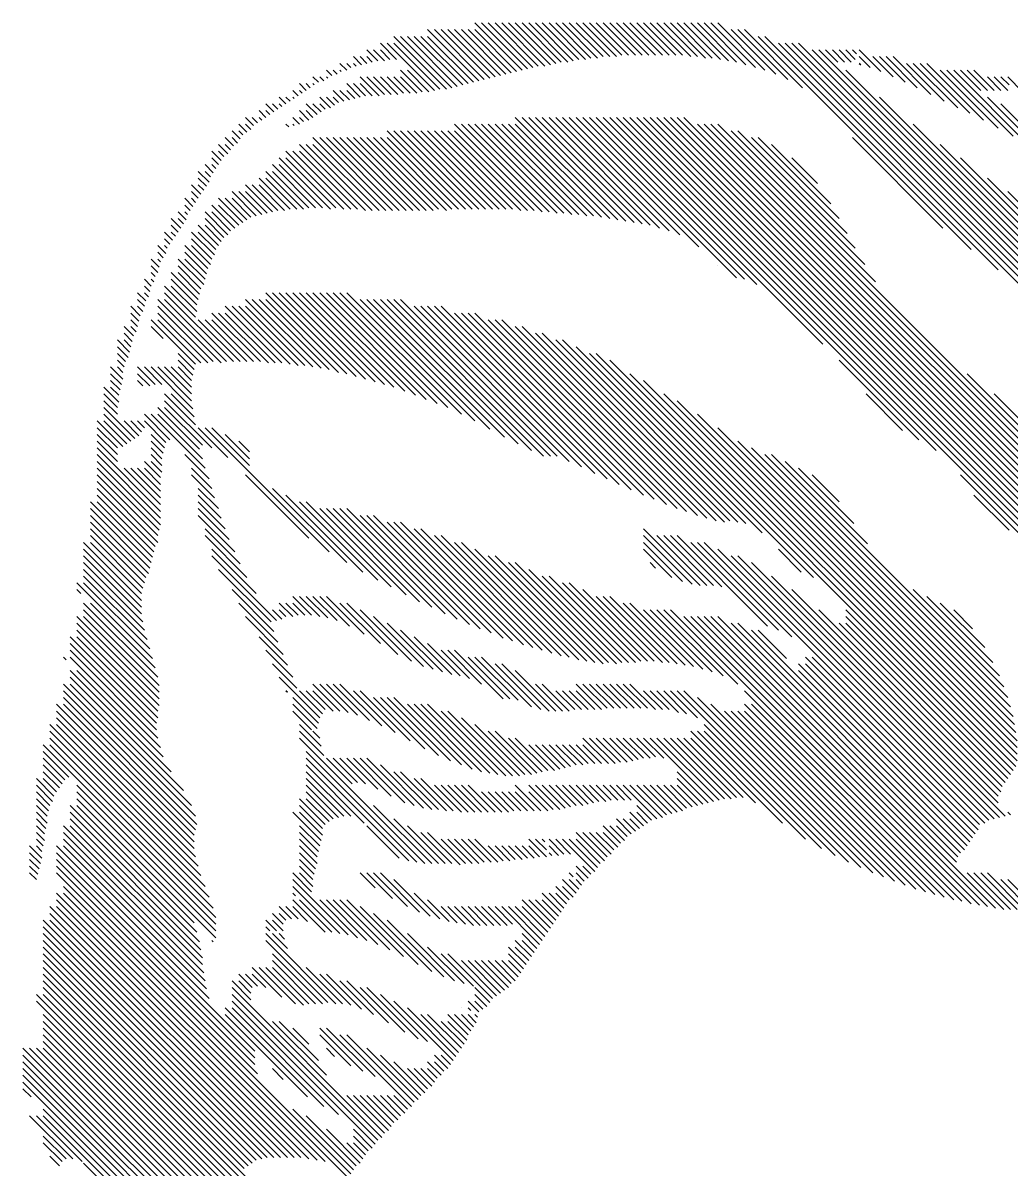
# Model space of a CAD drawing. Header units: inches. Extents: x 855 to 2282, y 843 to 2081.
# Drawn here: x 855 to 1372, y 1189 to 1788 of the extents above; entities that cross this region are included whole.
import ezdxf

# ---------------------------------------------------------------- set-up
doc = ezdxf.new("R2010")
doc.units = ezdxf.units.IN
doc.header["$MEASUREMENT"] = 0
doc.layers.add('Layer 1', color=7, linetype='Continuous')

# ---------------------------------------------------------------- blocks, each defined once
blk = doc.blocks.new('block 3')
at = {"layer": 'Layer 1', "color": 7, "lineweight": 35}
blk.add_lwpolyline([(854.96, 1251.83), (972.08, 1134.71)], dxfattribs=at)
blk = doc.blocks.new('block 4')
at = {"layer": 'Layer 1', "color": 7, "lineweight": 35}
for points in [[(1091.32, 1788.05), (1116.01, 1763.36)], [(1094.85, 1788.05), (1118.83, 1764.07)], [(1098.37, 1788.05), (1121.66, 1764.77)], [(1101.9, 1788.05), (1124.48, 1765.48)], [(1105.43, 1788.05), (1128.01, 1765.48)], [(1108.96, 1788.05), (1130.83, 1766.18)], [(1112.48, 1788.05), (1133.65, 1766.89)], [(1116.01, 1788.05), (1136.47, 1767.59)], [(1119.54, 1788.05), (1140, 1767.59)], [(1123.07, 1788.05), (1142.82, 1768.3)], [(1126.6, 1788.05), (1145.65, 1769)], [(1130.12, 1788.05), (1149.17, 1769)], [(1133.65, 1788.05), (1152, 1769.71)], [(1137.18, 1788.05), (1155.52, 1769.71)], [(1140.71, 1788.05), (1158.35, 1770.42)], [(1144.23, 1788.05), (1161.87, 1770.42)], [(1147.76, 1788.05), (1165.4, 1770.42)], [(1151.29, 1788.05), (1168.22, 1771.12)], [(1154.82, 1788.05), (1171.75, 1771.12)], [(1158.35, 1788.05), (1175.28, 1771.12)], [(1161.87, 1788.05), (1178.81, 1771.12)], [(1165.4, 1788.05), (1182.33, 1771.12)], [(1168.93, 1788.05), (1185.86, 1771.12)], [(1172.46, 1788.05), (1189.39, 1771.12)], [(1175.98, 1788.05), (1192.92, 1771.12)], [(1179.51, 1788.05), (1196.45, 1771.12)], [(1183.04, 1788.05), (1199.97, 1771.12)], [(1186.57, 1788.05), (1204.21, 1770.42)], [(1190.1, 1788.05), (1207.73, 1770.42)], [(1193.62, 1788.05), (1211.97, 1769.71)], [(1197.15, 1788.05), (1215.5, 1769.71)], [(1200.68, 1788.05), (1219.73, 1769)], [(1204.21, 1788.05), (1223.96, 1768.3)], [(1207.73, 1788.05), (1228.2, 1767.59)], [(1211.26, 1788.05), (1233.13, 1766.18)], [(1214.79, 1788.05), (1238.07, 1764.77)], [(1218.32, 1788.05), (1243.01, 1763.36)], [(1048.98, 1781), (1076.5, 1753.48)], [(1052.51, 1781), (1079.32, 1754.19)], [(1056.04, 1781), (1082.15, 1754.89)], [(1059.57, 1781), (1084.97, 1755.6)], [(1063.1, 1781), (1087.79, 1756.3)], [(1066.62, 1784.53), (1093.43, 1757.72)], [(1066.62, 1781), (1090.61, 1757.01)], [(1070.15, 1784.53), (1096.26, 1758.42)], [(1073.68, 1784.53), (1099.08, 1759.13)], [(1077.21, 1784.53), (1101.9, 1759.83)], [(1080.73, 1784.53), (1104.72, 1760.54)], [(1084.26, 1784.53), (1107.55, 1761.24)], [(1087.79, 1784.53), (1110.37, 1761.95)], [(1091.32, 1784.53), (1113.19, 1762.65)], [(1225.37, 1784.53), (1248.66, 1761.24)], [(1228.9, 1784.53), (1255.01, 1758.42)], [(1232.43, 1784.53), (1262.77, 1754.19)], [(1239.48, 1781), (1350.96, 1669.52)], [(1243.01, 1781), (1365.07, 1658.94)], [(1041.93, 1777.47), (1050.4, 1769)], [(1045.46, 1777.47), (1070.15, 1752.78)], [(1048.98, 1777.47), (1072.97, 1753.48)], [(1250.07, 1777.47), (1377.77, 1649.77)], [(1253.6, 1777.47), (1391.18, 1639.89)], [(1257.12, 1777.47), (1406.7, 1627.89)], [(1260.65, 1777.47), (1533.7, 1504.42)], [(1027.82, 1770.42), (1032.05, 1766.18)], [(1031.35, 1770.42), (1034.87, 1766.89)], [(1034.87, 1773.94), (1040.52, 1768.3)], [(1034.87, 1770.42), (1037.7, 1767.59)], [(1038.4, 1773.94), (1044.05, 1768.3)], [(1041.93, 1773.94), (1046.87, 1769)], [(1267.71, 1773.94), (1533, 1508.65)], [(1271.23, 1773.94), (1531.58, 1513.59)], [(1274.76, 1773.94), (1281.11, 1767.59)], [(1278.29, 1773.94), (1284.64, 1767.59)], [(1281.82, 1773.94), (1288.17, 1767.59)], [(1285.35, 1773.94), (1290.28, 1769)], [(1288.87, 1773.94), (1290.99, 1771.83)], [(1292.4, 1773.94), (1303.69, 1762.65)], [(1292.4, 1770.42), (1298.05, 1764.77)], [(1299.46, 1770.42), (1310.04, 1759.83)], [(1302.98, 1770.42), (1316.39, 1757.01)], [(1306.51, 1770.42), (1322.74, 1754.19)], [(1310.04, 1770.42), (1329.8, 1750.66)], [(1013.71, 1763.36), (1016.53, 1760.54)], [(1017.23, 1763.36), (1019.35, 1761.24)], [(1020.76, 1766.89), (1024.29, 1763.36)], [(1020.76, 1763.36), (1021.47, 1762.65)], [(1024.29, 1766.89), (1026.41, 1764.77)], [(1027.82, 1766.89), (1029.23, 1765.48)], [(1052.51, 1763.36), (1063.8, 1752.07)], [(1056.04, 1763.36), (1067.33, 1752.07)], [(1285.35, 1763.36), (1529.47, 1519.24)], [(1292.4, 1766.89), (1293.11, 1766.18)], [(1317.1, 1766.89), (1336.85, 1747.13)], [(1320.62, 1766.89), (1343.91, 1743.6)], [(1324.15, 1766.89), (1350.26, 1740.78)], [(1327.68, 1766.89), (1357.31, 1737.25)], [(1334.73, 1763.36), (1365.07, 1733.02)], [(1338.26, 1763.36), (1372.83, 1728.79)], [(1341.79, 1763.36), (1381.3, 1723.85)], [(1345.32, 1763.36), (1355.9, 1752.78)], [(1348.85, 1763.36), (1359.43, 1752.78)], [(1352.37, 1763.36), (1362.96, 1752.78)], [(999.6, 1756.3), (1003.12, 1752.78)], [(1003.12, 1756.3), (1005.24, 1754.19)], [(1006.65, 1759.83), (1009.47, 1757.01)], [(1006.65, 1756.3), (1007.36, 1755.6)], [(1010.18, 1759.83), (1012.3, 1757.72)], [(1013.71, 1759.83), (1014.41, 1759.13)], [(1024.29, 1756.3), (1031.35, 1749.25)], [(1027.82, 1756.3), (1034.17, 1749.95)], [(1031.35, 1759.83), (1041.22, 1749.95)], [(1031.35, 1756.3), (1037.7, 1749.95)], [(1034.87, 1759.83), (1044.05, 1750.66)], [(1038.4, 1759.83), (1047.57, 1750.66)], [(1041.93, 1759.83), (1051.1, 1750.66)], [(1045.46, 1759.83), (1053.92, 1751.37)], [(1048.98, 1759.83), (1057.45, 1751.37)], [(1052.51, 1759.83), (1060.98, 1751.37)], [(1359.43, 1759.83), (1366.48, 1752.78)], [(1362.96, 1759.83), (1370.01, 1752.78)], [(1366.48, 1759.83), (1370.72, 1755.6)], [(1370.01, 1759.83), (1377.77, 1752.07)], [(996.07, 1752.78), (998.89, 1749.95)], [(999.6, 1752.78), (1001.01, 1751.37)], [(1017.23, 1752.78), (1022.88, 1747.13)], [(1020.76, 1752.78), (1025.7, 1747.84)], [(1024.29, 1752.78), (1028.52, 1748.54)], [(981.96, 1745.72), (986.19, 1741.49)], [(985.48, 1745.72), (988.31, 1742.9)], [(989.01, 1749.25), (992.54, 1745.72)], [(989.01, 1745.72), (990.42, 1744.31)], [(992.54, 1749.25), (994.66, 1747.13)], [(996.07, 1749.25), (996.77, 1748.54)], [(1003.12, 1745.72), (1008.77, 1740.08)], [(1006.65, 1745.72), (1010.88, 1741.49)], [(1010.18, 1749.25), (1015.82, 1743.6)], [(1010.18, 1745.72), (1013, 1742.9)], [(1013.71, 1749.25), (1017.94, 1745.02)], [(1017.23, 1749.25), (1020.06, 1746.43)], [(1302.98, 1749.25), (1528.06, 1524.18)], [(1359.43, 1749.25), (1390.47, 1718.2)], [(1366.48, 1745.72), (1398.94, 1713.27)], [(971.37, 1738.67), (975.61, 1734.43)], [(974.9, 1738.67), (977.72, 1735.84)], [(978.43, 1742.19), (981.96, 1738.67)], [(978.43, 1738.67), (979.84, 1737.25)], [(981.96, 1742.19), (984.07, 1740.08)], [(996.07, 1738.67), (999.6, 1735.14)], [(999.6, 1742.19), (1004.53, 1737.25)], [(999.6, 1738.67), (1001.71, 1736.55)], [(1003.12, 1742.19), (1006.65, 1738.67)], [(1112.48, 1738.67), (1166.11, 1685.04)], [(1116.01, 1738.67), (1170.34, 1684.34)], [(1119.54, 1738.67), (1174.57, 1683.63)], [(1123.07, 1738.67), (1178.81, 1682.93)], [(1126.6, 1738.67), (1183.04, 1682.22)], [(1130.12, 1738.67), (1187.98, 1680.81)], [(1133.65, 1738.67), (1192.92, 1679.4)], [(1137.18, 1738.67), (1198.56, 1677.28)], [(1140.71, 1738.67), (1208.44, 1670.93)], [(1144.23, 1738.67), (1228.2, 1654.7)], [(1147.76, 1738.67), (1232.43, 1654)], [(1151.29, 1738.67), (1238.78, 1651.18)], [(1154.82, 1738.67), (1273.35, 1620.13)], [(1158.35, 1738.67), (1332.62, 1564.39)], [(1161.87, 1738.67), (1465.97, 1434.57)], [(1165.4, 1738.67), (1465.97, 1438.1)], [(1168.93, 1738.67), (1466.67, 1440.92)], [(1172.46, 1738.67), (1466.67, 1444.45)], [(1175.98, 1738.67), (1466.67, 1447.98)], [(1179.51, 1738.67), (1466.67, 1451.5)], [(1183.04, 1738.67), (1466.67, 1455.03)], [(1186.57, 1738.67), (1465.97, 1459.27)], [(1190.1, 1738.67), (1465.26, 1463.5)], [(1193.62, 1738.67), (1464.56, 1467.73)], [(1197.15, 1738.67), (1463.15, 1472.67)], [(1200.68, 1738.67), (1461.03, 1478.32)], [(967.85, 1735.14), (972.08, 1730.9)], [(971.37, 1735.14), (974.2, 1732.32)], [(992.54, 1735.14), (993.95, 1733.73)], [(996.07, 1735.14), (996.77, 1734.43)], [(1080.73, 1735.14), (1126.6, 1689.28)], [(1084.26, 1735.14), (1130.12, 1689.28)], [(1087.79, 1735.14), (1134.36, 1688.57)], [(1091.32, 1735.14), (1137.88, 1688.57)], [(1094.85, 1735.14), (1142.12, 1687.87)], [(1098.37, 1735.14), (1145.65, 1687.87)], [(1101.9, 1735.14), (1149.88, 1687.16)], [(1105.43, 1735.14), (1153.41, 1687.16)], [(1108.96, 1735.14), (1157.64, 1686.45)], [(1112.48, 1735.14), (1161.87, 1685.75)], [(1207.73, 1735.14), (1458.91, 1483.96)], [(1211.26, 1735.14), (1455.38, 1491.02)], [(1214.79, 1735.14), (1451.15, 1498.78)], [(1218.32, 1735.14), (1300.87, 1652.59)], [(1320.62, 1735.14), (1525.94, 1529.82)], [(960.79, 1728.08), (965.02, 1723.85)], [(964.32, 1731.61), (968.55, 1727.38)], [(964.32, 1728.08), (967.14, 1725.26)], [(967.85, 1731.61), (969.96, 1729.49)], [(1006.65, 1728.08), (1044.75, 1689.98)], [(1010.18, 1728.08), (1048.28, 1689.98)], [(1013.71, 1728.08), (1051.81, 1689.98)], [(1017.23, 1728.08), (1055.33, 1689.98)], [(1020.76, 1728.08), (1058.86, 1689.98)], [(1024.29, 1728.08), (1062.39, 1689.98)], [(1027.82, 1728.08), (1065.92, 1689.98)], [(1031.35, 1728.08), (1069.45, 1689.98)], [(1034.87, 1728.08), (1072.27, 1690.69)], [(1038.4, 1728.08), (1076.5, 1689.98)], [(1041.93, 1728.08), (1079.32, 1690.69)], [(1045.46, 1731.61), (1086.38, 1690.69)], [(1045.46, 1728.08), (1082.85, 1690.69)], [(1048.98, 1731.61), (1089.91, 1690.69)], [(1052.51, 1731.61), (1093.43, 1690.69)], [(1056.04, 1731.61), (1096.96, 1690.69)], [(1059.57, 1731.61), (1100.49, 1690.69)], [(1063.1, 1731.61), (1104.02, 1690.69)], [(1066.62, 1731.61), (1107.55, 1690.69)], [(1070.15, 1731.61), (1111.07, 1690.69)], [(1073.68, 1731.61), (1115.31, 1689.98)], [(1077.21, 1731.61), (1118.83, 1689.98)], [(1080.73, 1731.61), (1122.36, 1689.98)], [(1225.37, 1731.61), (1295.22, 1661.76)], [(1228.9, 1731.61), (1290.28, 1670.23)], [(1235.96, 1728.08), (1286.05, 1677.99)], [(1239.48, 1728.08), (1281.82, 1685.75)], [(1288.87, 1728.08), (1336.15, 1680.81)], [(953.73, 1721.03), (958.67, 1716.09)], [(957.26, 1724.55), (962.2, 1719.62)], [(957.26, 1721.03), (960.08, 1718.2)], [(960.79, 1724.55), (963.61, 1721.73)], [(992.54, 1721.03), (1022.88, 1690.69)], [(996.07, 1721.03), (1026.41, 1690.69)], [(999.6, 1724.55), (1034.17, 1689.98)], [(999.6, 1721.03), (1029.93, 1690.69)], [(1003.12, 1724.55), (1037.7, 1689.98)], [(1006.65, 1724.55), (1041.22, 1689.98)], [(1246.54, 1724.55), (1277.58, 1693.51)], [(1334.73, 1724.55), (1523.82, 1535.47)], [(953.73, 1717.5), (957.26, 1713.97)], [(989.01, 1717.5), (1015.82, 1690.69)], [(992.54, 1717.5), (1018.65, 1691.39)], [(1257.12, 1717.5), (1270.53, 1704.09)], [(1345.32, 1717.5), (1521, 1541.82)], [(946.68, 1710.44), (952.32, 1704.8)], [(950.21, 1713.97), (954.44, 1709.74)], [(950.21, 1710.44), (953.03, 1707.62)], [(953.73, 1713.97), (955.85, 1711.85)], [(981.96, 1710.44), (1001.71, 1690.69)], [(985.48, 1713.97), (1008.06, 1691.39)], [(985.48, 1710.44), (1004.53, 1691.39)], [(989.01, 1713.97), (1011.59, 1691.39)], [(943.15, 1703.39), (948.09, 1698.45)], [(946.68, 1706.92), (950.91, 1702.68)], [(946.68, 1703.39), (949.5, 1700.57)], [(971.37, 1703.39), (985.48, 1689.28)], [(974.9, 1703.39), (988.31, 1689.98)], [(978.43, 1706.92), (994.66, 1690.69)], [(978.43, 1703.39), (991.83, 1689.98)], [(981.96, 1706.92), (998.18, 1690.69)], [(1359.43, 1706.92), (1518.18, 1548.17)], [(939.62, 1696.33), (943.86, 1692.1)], [(943.15, 1699.86), (946.68, 1696.33)], [(943.15, 1696.33), (945.27, 1694.22)], [(957.26, 1696.33), (969.96, 1683.63)], [(960.79, 1696.33), (972.08, 1685.04)], [(964.32, 1699.86), (977.02, 1687.16)], [(964.32, 1696.33), (974.2, 1686.45)], [(967.85, 1699.86), (979.84, 1687.87)], [(971.37, 1699.86), (982.66, 1688.57)], [(1370.01, 1699.86), (1515.36, 1554.52)], [(939.62, 1692.8), (942.45, 1689.98)], [(953.73, 1692.8), (965.73, 1680.81)], [(957.26, 1692.8), (967.85, 1682.22)], [(932.57, 1685.75), (937.51, 1680.81)], [(936.1, 1689.28), (940.33, 1685.04)], [(936.1, 1685.75), (938.92, 1682.93)], [(939.62, 1689.28), (941.03, 1687.87)], [(950.21, 1689.28), (962.2, 1677.28)], [(950.21, 1685.75), (960.08, 1675.87)], [(953.73, 1689.28), (963.61, 1679.4)], [(929.04, 1678.69), (933.27, 1674.46)], [(932.57, 1682.22), (936.1, 1678.69)], [(932.57, 1678.69), (934.68, 1676.58)], [(943.15, 1678.69), (955.15, 1666.7)], [(946.68, 1682.22), (957.26, 1671.64)], [(946.68, 1678.69), (955.85, 1669.52)], [(950.21, 1682.22), (958.67, 1673.75)], [(929.04, 1675.17), (931.86, 1672.34)], [(943.15, 1675.17), (953.73, 1664.58)], [(925.51, 1671.64), (929.75, 1667.4)], [(925.51, 1668.11), (928.33, 1665.29)], [(929.04, 1671.64), (930.45, 1670.23)], [(939.62, 1671.64), (951.62, 1659.64)], [(939.62, 1668.11), (950.91, 1656.82)], [(943.15, 1671.64), (953.03, 1661.76)], [(921.98, 1664.58), (926.22, 1660.35)], [(921.98, 1661.05), (925.51, 1657.53)], [(925.51, 1664.58), (926.92, 1663.17)], [(936.1, 1664.58), (949.5, 1651.18)], [(936.1, 1661.05), (948.09, 1649.06)], [(939.62, 1664.58), (950.21, 1654)], [(1218.32, 1661.05), (1218.32, 1661.05)], [(921.98, 1657.53), (924.1, 1655.41)], [(932.57, 1657.53), (946.68, 1643.42)], [(936.1, 1657.53), (947.38, 1646.24)], [(918.46, 1654), (921.98, 1650.47)], [(918.46, 1650.47), (921.28, 1647.65)], [(921.98, 1654), (923.4, 1652.59)], [(929.04, 1650.47), (945.27, 1634.24)], [(932.57, 1654), (945.97, 1640.59)], [(932.57, 1650.47), (945.97, 1637.07)], [(914.93, 1646.94), (919.16, 1642.71)], [(914.93, 1643.42), (918.46, 1639.89)], [(918.46, 1646.94), (920.57, 1644.83)], [(925.51, 1643.42), (958.67, 1610.25)], [(929.04, 1646.94), (965.02, 1610.96)], [(929.04, 1643.42), (961.5, 1610.96)], [(971.37, 1643.42), (1006.65, 1608.14)], [(974.9, 1643.42), (1010.88, 1607.43)], [(978.43, 1643.42), (1015.12, 1606.73)], [(981.96, 1646.94), (1024.29, 1604.61)], [(981.96, 1643.42), (1020.06, 1605.32)], [(985.48, 1646.94), (1029.23, 1603.2)], [(989.01, 1646.94), (1034.17, 1601.79)], [(992.54, 1646.94), (1039.11, 1600.38)], [(996.07, 1646.94), (1044.05, 1598.97)], [(999.6, 1646.94), (1048.98, 1597.55)], [(1003.12, 1646.94), (1054.63, 1595.44)], [(1006.65, 1646.94), (1060.27, 1593.32)], [(1010.18, 1646.94), (1065.92, 1591.2)], [(1013.71, 1646.94), (1071.56, 1589.09)], [(1017.23, 1646.94), (1077.21, 1586.97)], [(1020.76, 1646.94), (1084.26, 1583.44)], [(1024.29, 1646.94), (1091.32, 1579.92)], [(1031.35, 1643.42), (1099.08, 1575.68)], [(1034.87, 1643.42), (1106.84, 1571.45)], [(1038.4, 1643.42), (1113.9, 1567.92)], [(1041.93, 1643.42), (1120.95, 1564.39)], [(1045.46, 1643.42), (1127.3, 1561.57)], [(1048.98, 1643.42), (1130.83, 1561.57)], [(1052.51, 1643.42), (1134.36, 1561.57)], [(911.4, 1639.89), (916.34, 1634.95)], [(911.4, 1636.36), (915.63, 1632.13)], [(914.93, 1639.89), (917.75, 1637.07)], [(925.51, 1639.89), (954.44, 1610.96)], [(925.51, 1636.36), (951.62, 1610.25)], [(953.73, 1636.36), (979.13, 1610.96)], [(957.26, 1636.36), (983.37, 1610.25)], [(960.79, 1639.89), (990.42, 1610.25)], [(960.79, 1636.36), (986.9, 1610.25)], [(964.32, 1639.89), (994.66, 1609.55)], [(967.85, 1639.89), (998.89, 1608.84)], [(971.37, 1639.89), (1002.42, 1608.84)], [(1059.57, 1639.89), (1140.71, 1558.75)], [(1063.1, 1639.89), (1147.06, 1555.93)], [(1066.62, 1639.89), (1154.11, 1552.4)], [(1070.15, 1639.89), (1160.46, 1549.58)], [(1073.68, 1639.89), (1166.81, 1546.75)], [(1080.73, 1636.36), (1173.16, 1543.93)], [(1084.26, 1636.36), (1179.51, 1541.11)], [(1087.79, 1636.36), (1185.16, 1538.99)], [(1091.32, 1636.36), (1191.51, 1536.17)], [(911.4, 1632.83), (914.93, 1629.3)], [(921.98, 1632.83), (945.27, 1609.55)], [(925.51, 1632.83), (948.09, 1610.25)], [(946.68, 1632.83), (968.55, 1610.96)], [(950.21, 1632.83), (972.08, 1610.96)], [(953.73, 1632.83), (975.61, 1610.96)], [(1098.37, 1632.83), (1197.15, 1534.05)], [(1101.9, 1632.83), (1202.09, 1532.64)], [(1105.43, 1632.83), (1207.73, 1530.53)], [(907.87, 1629.3), (912.81, 1624.37)], [(907.87, 1625.78), (912.11, 1621.54)], [(911.4, 1629.3), (914.22, 1626.48)], [(921.98, 1629.3), (928.33, 1622.95)], [(1112.48, 1629.3), (1212.67, 1529.12)], [(1116.01, 1629.3), (1217.61, 1527.7)], [(1123.07, 1625.78), (1221.85, 1527)], [(1126.6, 1625.78), (1224.67, 1527.7)], [(904.35, 1622.25), (910.7, 1615.9)], [(904.35, 1618.72), (909.99, 1613.08)], [(907.87, 1622.25), (911.4, 1618.72)], [(1133.65, 1622.25), (1228.9, 1527)], [(1137.18, 1622.25), (1233.13, 1526.29)], [(1144.23, 1618.72), (1241.6, 1521.35)], [(904.35, 1615.19), (908.58, 1610.96)], [(936.1, 1615.19), (944.56, 1606.73)], [(1151.29, 1615.19), (1268.41, 1498.07)], [(1154.82, 1615.19), (1372.83, 1397.18)], [(900.82, 1608.14), (907.17, 1601.79)], [(904.35, 1611.67), (907.87, 1608.14)], [(904.35, 1608.14), (907.17, 1605.32)], [(914.93, 1608.14), (924.1, 1598.97)], [(918.46, 1608.14), (927.63, 1598.97)], [(921.98, 1608.14), (943.86, 1586.27)], [(925.51, 1608.14), (943.15, 1590.5)], [(929.04, 1608.14), (943.15, 1594.03)], [(932.57, 1608.14), (943.15, 1597.55)], [(936.1, 1611.67), (943.86, 1603.9)], [(936.1, 1608.14), (943.15, 1601.08)], [(1161.87, 1611.67), (1374.25, 1399.29)], [(1281.82, 1611.67), (1323.45, 1570.04)], [(900.82, 1604.61), (906.46, 1598.97)], [(900.82, 1601.08), (905.76, 1596.14)], [(914.93, 1604.61), (921.28, 1598.26)], [(914.93, 1601.08), (917.75, 1598.26)], [(1172.46, 1604.61), (1374.95, 1402.12)], [(1179.51, 1601.08), (1374.95, 1405.64)], [(1348.85, 1604.61), (1446.21, 1507.24)], [(897.29, 1597.55), (905.05, 1589.79)], [(900.82, 1597.55), (905.05, 1593.32)], [(897.29, 1594.03), (904.35, 1586.97)], [(897.29, 1590.5), (904.35, 1583.44)], [(929.04, 1594.03), (945.27, 1577.8)], [(929.04, 1590.5), (953.73, 1565.8)], [(932.57, 1594.03), (944.56, 1582.03)], [(1190.1, 1594.03), (1374.95, 1409.17)], [(1197.15, 1590.5), (1374.95, 1412.7)], [(1295.93, 1594.03), (1314.98, 1574.98)], [(1362.96, 1594.03), (1439.16, 1517.83)], [(897.29, 1586.97), (913.52, 1570.74)], [(897.29, 1583.44), (911.4, 1569.33)], [(918.46, 1583.44), (931.86, 1570.04)], [(921.98, 1583.44), (950.21, 1555.22)], [(925.51, 1586.97), (947.38, 1565.1)], [(925.51, 1583.44), (948.8, 1560.16)], [(929.04, 1586.97), (948.8, 1567.22)], [(1207.73, 1583.44), (1374.25, 1416.93)], [(893.76, 1579.92), (907.17, 1566.51)], [(893.76, 1576.39), (904.35, 1565.8)], [(897.29, 1579.92), (909.28, 1567.92)], [(907.87, 1579.92), (915.63, 1572.15)], [(911.4, 1579.92), (917.05, 1574.27)], [(914.93, 1579.92), (918.46, 1576.39)], [(918.46, 1579.92), (929.75, 1568.63)], [(946.68, 1576.39), (962.2, 1560.87)], [(950.21, 1576.39), (1015.12, 1511.48)], [(953.73, 1576.39), (973.49, 1556.63)], [(1218.32, 1576.39), (1373.54, 1421.17)], [(893.76, 1572.86), (904.35, 1562.28)], [(921.98, 1572.86), (929.04, 1565.8)], [(960.79, 1572.86), (973.49, 1560.16)], [(893.76, 1569.33), (904.35, 1558.75)], [(893.76, 1565.8), (926.92, 1532.64)], [(921.98, 1569.33), (928.33, 1562.98)], [(921.98, 1565.8), (927.63, 1560.16)], [(967.85, 1569.33), (973.49, 1563.69)], [(1228.9, 1569.33), (1372.83, 1425.4)], [(1235.96, 1565.8), (1371.42, 1430.34)], [(893.76, 1562.28), (926.92, 1529.12)], [(893.76, 1558.75), (926.92, 1525.59)], [(918.46, 1558.75), (926.92, 1550.28)], [(921.98, 1562.28), (927.63, 1556.63)], [(921.98, 1558.75), (927.63, 1553.1)], [(939.62, 1562.28), (952.32, 1549.58)], [(1243.01, 1562.28), (1370.01, 1435.28)], [(1246.54, 1562.28), (1367.9, 1440.92)], [(1253.6, 1558.75), (1296.63, 1515.71)], [(893.76, 1555.22), (926.22, 1522.77)], [(907.87, 1555.22), (926.92, 1536.17)], [(911.4, 1555.22), (926.92, 1539.7)], [(914.93, 1555.22), (926.92, 1543.23)], [(918.46, 1555.22), (926.92, 1546.75)], [(943.15, 1555.22), (953.73, 1544.64)], [(1260.65, 1555.22), (1289.58, 1526.29)], [(893.76, 1551.69), (925.51, 1519.94)], [(893.76, 1548.17), (925.51, 1516.42)], [(943.15, 1551.69), (955.15, 1539.7)], [(971.37, 1551.69), (1004.53, 1518.53)], [(1267.71, 1551.69), (1281.82, 1537.58)], [(1345.32, 1551.69), (1465.26, 1431.75)], [(893.76, 1544.64), (924.1, 1514.3)], [(893.76, 1541.11), (923.4, 1511.48)], [(946.68, 1544.64), (957.26, 1534.05)], [(946.68, 1541.11), (958.67, 1529.12)], [(985.48, 1544.64), (1024.29, 1505.83)], [(992.54, 1541.11), (1032.76, 1500.89)], [(1352.37, 1541.11), (1370.72, 1522.77)], [(890.23, 1537.58), (921.98, 1505.83)], [(893.76, 1537.58), (922.69, 1508.65)], [(946.68, 1537.58), (960.79, 1523.47)], [(999.6, 1537.58), (1040.52, 1496.66)], [(1003.12, 1537.58), (1047.57, 1493.13)], [(890.23, 1534.05), (921.28, 1503.01)], [(890.23, 1530.53), (920.57, 1500.19)], [(946.68, 1534.05), (962.91, 1517.83)], [(946.68, 1530.53), (965.73, 1511.48)], [(1010.18, 1534.05), (1055.33, 1488.9)], [(1013.71, 1534.05), (1062.39, 1485.37)], [(1017.23, 1534.05), (1068.74, 1482.55)], [(1020.76, 1534.05), (1075.8, 1479.02)], [(1024.29, 1534.05), (1082.15, 1476.2)], [(1031.35, 1530.53), (1088.5, 1473.38)], [(1034.87, 1530.53), (1094.14, 1471.26)], [(1038.4, 1530.53), (1099.78, 1469.14)], [(890.23, 1527), (919.16, 1498.07)], [(890.23, 1523.47), (918.46, 1495.25)], [(950.21, 1523.47), (968.55, 1505.13)], [(1045.46, 1527), (1106.13, 1466.32)], [(1048.98, 1527), (1111.07, 1464.91)], [(1052.51, 1527), (1116.72, 1462.79)], [(1059.57, 1523.47), (1121.66, 1461.38)], [(1063.1, 1523.47), (1126.6, 1459.97)], [(1179.51, 1523.47), (1209.15, 1493.84)], [(886.71, 1516.42), (917.05, 1486.08)], [(890.23, 1519.94), (917.75, 1492.43)], [(890.23, 1516.42), (917.05, 1489.6)], [(950.21, 1519.94), (972.08, 1498.07)], [(1070.15, 1519.94), (1131.53, 1458.56)], [(1073.68, 1519.94), (1136.47, 1457.15)], [(1080.73, 1516.42), (1140.71, 1456.44)], [(1084.26, 1516.42), (1145.65, 1455.03)], [(1179.51, 1519.94), (1204.91, 1494.54)], [(1179.51, 1516.42), (1199.97, 1495.95)], [(1186.57, 1519.94), (1212.67, 1493.84)], [(1190.1, 1519.94), (1216.2, 1493.84)], [(1193.62, 1519.94), (1220.43, 1493.13)], [(1197.15, 1519.94), (1244.42, 1472.67)], [(1204.21, 1516.42), (1250.07, 1470.55)], [(1207.73, 1516.42), (1257.12, 1467.03)], [(1211.26, 1516.42), (1358.02, 1369.66)], [(886.71, 1512.89), (917.05, 1482.55)], [(953.73, 1512.89), (977.02, 1489.6)], [(1091.32, 1512.89), (1149.88, 1454.33)], [(1179.51, 1512.89), (1194.33, 1498.07)], [(1218.32, 1512.89), (1360.13, 1371.07)], [(1250.07, 1512.89), (1262.06, 1500.89)], [(886.71, 1509.36), (917.05, 1479.02)], [(886.71, 1505.83), (917.75, 1474.79)], [(953.73, 1509.36), (987.6, 1475.49)], [(1098.37, 1509.36), (1154.11, 1453.62)], [(1101.9, 1509.36), (1158.35, 1452.92)], [(1108.96, 1505.83), (1161.17, 1453.62)], [(1112.48, 1505.83), (1165.4, 1452.92)], [(1183.04, 1505.83), (1185.86, 1503.01)], [(1225.37, 1509.36), (1362.96, 1371.78)], [(1228.9, 1509.36), (1365.78, 1372.48)], [(1235.96, 1505.83), (1368.6, 1373.19)], [(886.71, 1502.3), (918.46, 1470.55)], [(886.71, 1498.78), (919.87, 1465.62)], [(957.26, 1502.3), (984.78, 1474.79)], [(1119.54, 1502.3), (1168.22, 1453.62)], [(1126.6, 1498.78), (1171.75, 1453.62)], [(1130.12, 1498.78), (1175.28, 1453.62)], [(1246.54, 1498.78), (1365.07, 1380.24)], [(883.18, 1495.25), (922.69, 1455.74)], [(886.71, 1495.25), (921.28, 1460.68)], [(1137.18, 1495.25), (1178.1, 1454.33)], [(1140.71, 1495.25), (1181.63, 1454.33)], [(883.18, 1491.72), (885.3, 1489.6)], [(964.32, 1491.72), (986.19, 1469.85)], [(996.07, 1488.19), (1005.95, 1478.32)], [(999.6, 1488.19), (1010.18, 1477.61)], [(1003.12, 1488.19), (1014.41, 1476.9)], [(1006.65, 1488.19), (1019.35, 1475.49)], [(1010.18, 1488.19), (1025.7, 1472.67)], [(1013.71, 1488.19), (1033.46, 1468.44)], [(1147.76, 1491.72), (1185.16, 1454.33)], [(1154.82, 1488.19), (1189.39, 1453.62)], [(1158.35, 1488.19), (1192.92, 1453.62)], [(1161.87, 1488.19), (1197.15, 1452.92)], [(1257.12, 1491.72), (1365.07, 1383.77)], [(1320.62, 1491.72), (1365.78, 1446.57)], [(1327.68, 1488.19), (1362.25, 1453.62)], [(886.71, 1484.67), (925.51, 1445.86)], [(886.71, 1481.14), (926.22, 1441.63)], [(890.23, 1484.67), (924.1, 1450.8)], [(967.85, 1484.67), (988.31, 1464.2)], [(985.48, 1481.14), (990.42, 1476.2)], [(989.01, 1484.67), (996.07, 1477.61)], [(989.01, 1481.14), (992.54, 1477.61)], [(992.54, 1484.67), (998.89, 1478.32)], [(996.07, 1484.67), (1002.42, 1478.32)], [(1020.76, 1484.67), (1041.93, 1463.5)], [(1024.29, 1484.67), (1051.1, 1457.85)], [(1031.35, 1481.14), (1058.16, 1454.33)], [(1168.93, 1484.67), (1201.38, 1452.21)], [(1172.46, 1484.67), (1205.62, 1451.5)], [(1179.51, 1481.14), (1210.56, 1450.09)], [(1183.04, 1481.14), (1215.5, 1448.68)], [(1186.57, 1481.14), (1221.14, 1446.57)], [(1190.1, 1481.14), (1228.9, 1442.33)], [(1193.62, 1481.14), (1346.02, 1328.74)], [(1271.23, 1481.14), (1366.48, 1385.89)], [(1285.35, 1481.14), (1371.42, 1395.06)], [(1334.73, 1484.67), (1358.02, 1461.38)], [(1341.79, 1481.14), (1351.67, 1471.26)], [(883.18, 1477.61), (926.22, 1434.57)], [(886.71, 1477.61), (926.22, 1438.1)], [(971.37, 1477.61), (991.13, 1457.85)], [(1038.4, 1477.61), (1064.51, 1451.5)], [(1200.68, 1477.61), (1350.96, 1327.33)], [(1204.21, 1477.61), (1355.2, 1326.62)], [(1207.73, 1477.61), (1359.43, 1325.92)], [(1211.26, 1477.61), (1363.66, 1325.21)], [(1214.79, 1477.61), (1343.2, 1349.2)], [(1218.32, 1477.61), (1343.91, 1352.02)], [(1285.35, 1477.61), (1370.01, 1392.94)], [(883.18, 1474.08), (926.22, 1431.04)], [(883.18, 1470.55), (925.51, 1428.22)], [(1045.46, 1474.08), (1069.45, 1450.09)], [(1052.51, 1470.55), (1074.38, 1448.68)], [(1225.37, 1474.08), (1345.32, 1354.14)], [(1228.9, 1474.08), (1347.43, 1355.55)], [(1235.96, 1470.55), (1348.85, 1357.67)], [(1239.48, 1470.55), (1254.3, 1455.74)], [(1281.82, 1474.08), (1367.19, 1388.71)], [(1285.35, 1474.08), (1368.6, 1390.83)], [(879.65, 1467.03), (924.81, 1421.87)], [(879.65, 1463.5), (924.81, 1418.34)], [(883.18, 1467.03), (925.51, 1424.69)], [(978.43, 1467.03), (993.25, 1452.21)], [(1059.57, 1467.03), (1079.32, 1447.27)], [(1066.62, 1463.5), (1083.56, 1446.57)], [(879.65, 1459.97), (925.51, 1414.11)], [(981.96, 1459.97), (996.07, 1445.86)], [(1073.68, 1459.97), (1088.5, 1445.15)], [(1077.21, 1459.97), (1094.85, 1442.33)], [(1080.73, 1459.97), (1106.13, 1434.57)], [(876.12, 1456.44), (877.53, 1455.03)], [(879.65, 1456.44), (926.92, 1409.17)], [(985.48, 1452.92), (998.18, 1440.22)], [(1087.79, 1456.44), (1109.66, 1434.57)], [(1091.32, 1456.44), (1113.9, 1433.87)], [(1094.85, 1456.44), (1120.95, 1430.34)], [(1101.9, 1452.92), (1125.89, 1428.93)], [(1105.43, 1452.92), (1130.12, 1428.22)], [(1260.65, 1452.92), (1351.67, 1361.9)], [(1264.18, 1456.44), (1354.49, 1366.13)], [(1264.18, 1452.92), (1353.08, 1364.02)], [(1267.71, 1456.44), (1355.2, 1368.95)], [(879.65, 1449.39), (932.57, 1396.47)], [(879.65, 1445.86), (938.92, 1386.59)], [(883.18, 1449.39), (928.33, 1404.23)], [(989.01, 1445.86), (1010.18, 1424.69)], [(1112.48, 1449.39), (1133.65, 1428.22)], [(1260.65, 1449.39), (1350.26, 1359.78)], [(876.12, 1442.33), (945.27, 1373.19)], [(876.12, 1438.8), (945.97, 1368.95)], [(879.65, 1442.33), (943.15, 1378.83)], [(992.54, 1438.8), (993.25, 1438.1)], [(999.6, 1438.8), (1011.59, 1426.81)], [(1003.12, 1438.8), (1013, 1428.93)], [(1006.65, 1442.33), (1020.76, 1428.22)], [(1006.65, 1438.8), (1017.23, 1428.22)], [(1010.18, 1442.33), (1025, 1427.52)], [(1013.71, 1442.33), (1029.93, 1426.1)], [(1017.23, 1442.33), (1036.28, 1423.28)], [(1020.76, 1442.33), (1042.63, 1420.46)], [(1027.82, 1438.8), (1049.69, 1416.93)], [(1031.35, 1438.8), (1057.45, 1412.7)], [(1123.07, 1442.33), (1137.18, 1428.22)], [(1126.6, 1442.33), (1140.71, 1428.22)], [(1133.65, 1438.8), (1143.53, 1428.93)], [(1137.18, 1438.8), (1147.06, 1428.93)], [(1140.71, 1438.8), (1150.58, 1428.93)], [(1144.23, 1442.33), (1157.64, 1428.93)], [(1144.23, 1438.8), (1154.11, 1428.93)], [(1147.76, 1442.33), (1160.46, 1429.63)], [(1151.29, 1442.33), (1163.99, 1429.63)], [(1154.82, 1442.33), (1167.52, 1429.63)], [(1158.35, 1442.33), (1171.05, 1429.63)], [(1161.87, 1442.33), (1174.57, 1429.63)], [(1165.4, 1442.33), (1178.1, 1429.63)], [(1168.93, 1442.33), (1181.63, 1429.63)], [(1172.46, 1442.33), (1185.86, 1428.93)], [(1179.51, 1438.8), (1189.39, 1428.93)], [(1183.04, 1438.8), (1192.92, 1428.93)], [(1186.57, 1438.8), (1197.86, 1427.52)], [(1190.1, 1438.8), (1202.09, 1426.81)], [(1193.62, 1438.8), (1207.73, 1424.69)], [(1197.15, 1438.8), (1286.76, 1349.2)], [(1200.68, 1438.8), (1293.11, 1346.38)], [(1232.43, 1438.8), (1341.79, 1329.44)], [(876.12, 1435.28), (945.27, 1366.13)], [(996.07, 1435.28), (1009.47, 1421.87)], [(1038.4, 1435.28), (1065.21, 1408.47)], [(1041.93, 1435.28), (1072.27, 1404.94)], [(1045.46, 1435.28), (1078.62, 1402.12)], [(1048.98, 1435.28), (1084.26, 1400)], [(1207.73, 1435.28), (1299.46, 1343.55)], [(872.6, 1431.75), (944.56, 1359.78)], [(872.6, 1428.22), (944.56, 1356.25)], [(876.12, 1431.75), (944.56, 1363.31)], [(996.07, 1431.75), (1008.77, 1419.05)], [(996.07, 1428.22), (1005.95, 1418.34)], [(1056.04, 1431.75), (1089.91, 1397.88)], [(1059.57, 1431.75), (1094.85, 1396.47)], [(1063.1, 1431.75), (1099.08, 1395.77)], [(1066.62, 1431.75), (1103.31, 1395.06)], [(1073.68, 1428.22), (1107.55, 1394.35)], [(1077.21, 1428.22), (1111.07, 1394.35)], [(1214.79, 1431.75), (1305.1, 1341.44)], [(1221.85, 1428.22), (1310.75, 1339.32)], [(1225.37, 1428.22), (1316.39, 1337.2)], [(1228.9, 1428.22), (1322.03, 1335.09)], [(1232.43, 1431.75), (1331.91, 1332.27)], [(1232.43, 1428.22), (1326.97, 1333.68)], [(1235.96, 1431.75), (1336.85, 1330.85)], [(869.07, 1421.17), (948.09, 1342.14)], [(872.6, 1424.69), (945.27, 1352.02)], [(872.6, 1421.17), (946.68, 1347.08)], [(999.6, 1421.17), (1010.88, 1409.88)], [(1084.26, 1424.69), (1114.6, 1394.35)], [(1091.32, 1421.17), (1117.42, 1395.06)], [(1211.26, 1421.17), (1279.7, 1352.73)], [(869.07, 1417.64), (950.21, 1336.5)], [(999.6, 1417.64), (1012.3, 1404.94)], [(1006.65, 1417.64), (1010.18, 1414.11)], [(1098.37, 1417.64), (1120.95, 1395.06)], [(1101.9, 1417.64), (1123.77, 1395.77)], [(1204.21, 1417.64), (1252.18, 1369.66)], [(1207.73, 1417.64), (1264.18, 1361.19)], [(1211.26, 1417.64), (1272.65, 1356.25)], [(865.54, 1410.58), (955.85, 1320.27)], [(869.07, 1414.11), (952.32, 1330.85)], [(869.07, 1410.58), (954.44, 1325.21)], [(999.6, 1414.11), (1065.21, 1348.49)], [(1108.96, 1414.11), (1126.6, 1396.47)], [(1112.48, 1414.11), (1129.42, 1397.18)], [(1119.54, 1410.58), (1132.95, 1397.18)], [(1123.07, 1410.58), (1135.77, 1397.88)], [(1126.6, 1410.58), (1138.59, 1398.59)], [(1130.12, 1410.58), (1141.41, 1399.29)], [(1133.65, 1410.58), (1144.23, 1400)], [(1137.18, 1410.58), (1147.76, 1400)], [(1140.71, 1410.58), (1150.58, 1400.7)], [(1144.23, 1410.58), (1154.11, 1400.7)], [(1147.76, 1414.11), (1161.17, 1400.7)], [(1147.76, 1410.58), (1157.64, 1400.7)], [(1151.29, 1414.11), (1164.7, 1400.7)], [(1154.82, 1414.11), (1167.52, 1401.41)], [(1158.35, 1414.11), (1171.05, 1401.41)], [(1161.87, 1414.11), (1173.87, 1402.12)], [(1165.4, 1414.11), (1176.69, 1402.82)], [(1168.93, 1414.11), (1179.51, 1403.53)], [(1172.46, 1414.11), (1183.04, 1403.53)], [(1175.98, 1414.11), (1185.86, 1404.23)], [(1179.51, 1414.11), (1190.1, 1403.53)], [(1183.04, 1414.11), (1216.2, 1380.95)], [(1186.57, 1414.11), (1219.02, 1381.65)], [(1190.1, 1414.11), (1221.85, 1382.36)], [(1193.62, 1414.11), (1225.37, 1382.36)], [(1197.15, 1414.11), (1228.2, 1383.07)], [(1200.68, 1414.11), (1231.72, 1383.07)], [(1204.21, 1414.11), (1238.07, 1380.24)], [(865.54, 1407.05), (878.95, 1393.65)], [(865.54, 1403.53), (876.83, 1392.24)], [(1003.12, 1407.05), (1060.98, 1349.2)], [(1003.12, 1403.53), (1056.75, 1349.9)], [(1013.71, 1403.53), (1027.11, 1390.12)], [(1017.23, 1403.53), (1029.93, 1390.83)], [(1020.76, 1403.53), (1034.17, 1390.12)], [(1024.29, 1403.53), (1040.52, 1387.3)], [(1027.82, 1403.53), (1047.57, 1383.77)], [(1031.35, 1403.53), (1054.63, 1380.24)], [(1034.87, 1403.53), (1059.57, 1378.83)], [(865.54, 1400), (875.42, 1390.12)], [(1003.12, 1400), (1033.46, 1369.66)], [(1041.93, 1400), (1064.51, 1377.42)], [(862.01, 1392.94), (871.18, 1383.77)], [(865.54, 1396.47), (874.01, 1388)], [(865.54, 1392.94), (872.6, 1385.89)], [(1003.12, 1396.47), (1026.41, 1373.19)], [(1003.12, 1392.94), (1022.88, 1373.19)], [(1048.98, 1396.47), (1068.74, 1376.72)], [(1052.51, 1396.47), (1072.27, 1376.72)], [(1059.57, 1392.94), (1076.5, 1376.01)], [(1063.1, 1392.94), (1080.03, 1376.01)], [(1197.15, 1396.47), (1213.38, 1380.24)], [(1197.15, 1392.94), (1210.56, 1379.54)], [(862.01, 1389.42), (870.48, 1380.95)], [(862.01, 1385.89), (869.07, 1378.83)], [(883.18, 1389.42), (955.85, 1316.74)], [(883.18, 1385.89), (955.85, 1313.22)], [(1003.12, 1389.42), (1020.06, 1372.48)], [(1003.12, 1385.89), (1017.23, 1371.78)], [(1070.15, 1389.42), (1084.26, 1375.3)], [(1073.68, 1389.42), (1087.79, 1375.3)], [(1077.21, 1389.42), (1091.32, 1375.3)], [(1080.73, 1389.42), (1094.85, 1375.3)], [(1084.26, 1389.42), (1098.37, 1375.3)], [(1087.79, 1389.42), (1101.9, 1375.3)], [(1094.85, 1385.89), (1105.43, 1375.3)], [(1098.37, 1385.89), (1108.96, 1375.3)], [(1101.9, 1385.89), (1111.78, 1376.01)], [(1105.43, 1385.89), (1115.31, 1376.01)], [(1108.96, 1385.89), (1118.83, 1376.01)], [(1112.48, 1389.42), (1125.89, 1376.01)], [(1112.48, 1385.89), (1122.36, 1376.01)], [(1119.54, 1389.42), (1132.24, 1376.72)], [(1119.54, 1385.89), (1129.42, 1376.01)], [(1123.07, 1389.42), (1135.77, 1376.72)], [(1126.6, 1389.42), (1138.59, 1377.42)], [(1130.12, 1389.42), (1141.41, 1378.13)], [(1133.65, 1389.42), (1144.23, 1378.83)], [(1137.18, 1389.42), (1147.76, 1378.83)], [(1140.71, 1389.42), (1150.58, 1379.54)], [(1144.23, 1389.42), (1153.41, 1380.24)], [(1147.76, 1389.42), (1156.23, 1380.95)], [(1151.29, 1389.42), (1159.76, 1380.95)], [(1154.82, 1389.42), (1162.58, 1381.65)], [(1158.35, 1389.42), (1166.11, 1381.65)], [(1161.87, 1389.42), (1169.63, 1381.65)], [(1165.4, 1389.42), (1173.16, 1381.65)], [(1168.93, 1389.42), (1186.57, 1371.78)], [(1172.46, 1389.42), (1189.39, 1372.48)], [(1175.98, 1389.42), (1191.51, 1373.89)], [(1179.51, 1389.42), (1194.33, 1374.6)], [(1183.04, 1389.42), (1197.15, 1375.3)], [(1186.57, 1389.42), (1199.97, 1376.01)], [(1190.1, 1389.42), (1202.09, 1377.42)], [(1193.62, 1389.42), (1204.91, 1378.13)], [(1197.15, 1389.42), (1207.73, 1378.83)], [(862.01, 1382.36), (868.36, 1376.01)], [(862.01, 1378.83), (867.66, 1373.19)], [(879.65, 1378.83), (945.97, 1312.51)], [(883.18, 1382.36), (955.85, 1309.69)], [(883.18, 1378.83), (944.56, 1317.45)], [(999.6, 1382.36), (1013, 1368.95)], [(999.6, 1378.83), (1011.59, 1366.84)], [(1003.12, 1382.36), (1015.12, 1370.37)], [(1038.4, 1378.83), (1068.74, 1348.49)], [(1175.98, 1378.83), (1183.75, 1371.07)], [(862.01, 1375.3), (867.66, 1369.66)], [(879.65, 1375.3), (947.38, 1307.57)], [(996.07, 1375.3), (1010.88, 1360.49)], [(999.6, 1375.3), (1011.59, 1363.31)], [(1172.46, 1375.3), (1179.51, 1368.25)], [(1175.98, 1375.3), (1181.63, 1369.66)], [(1370.01, 1375.3), (1371.42, 1373.89)], [(862.01, 1371.78), (866.95, 1366.84)], [(862.01, 1368.25), (866.25, 1364.02)], [(876.12, 1368.25), (948.8, 1295.58)], [(879.65, 1371.78), (948.09, 1303.34)], [(879.65, 1368.25), (948.8, 1299.1)], [(999.6, 1368.25), (1010.18, 1357.67)], [(1034.87, 1368.25), (1051.81, 1351.32)], [(1048.98, 1371.78), (1072.27, 1348.49)], [(1056.04, 1368.25), (1075.8, 1348.49)], [(1158.35, 1368.25), (1167.52, 1359.08)], [(1161.87, 1368.25), (1169.63, 1360.49)], [(1165.4, 1371.78), (1173.16, 1364.02)], [(1165.4, 1368.25), (1171.05, 1362.6)], [(1168.93, 1371.78), (1175.28, 1365.43)], [(1172.46, 1371.78), (1177.4, 1366.84)], [(862.01, 1364.72), (866.25, 1360.49)], [(862.01, 1361.19), (865.54, 1357.67)], [(876.12, 1364.72), (949.5, 1291.34)], [(876.12, 1361.19), (950.21, 1287.11)], [(999.6, 1364.72), (1009.47, 1354.84)], [(999.6, 1361.19), (1008.77, 1352.02)], [(1063.1, 1364.72), (1079.32, 1348.49)], [(1066.62, 1364.72), (1083.56, 1347.79)], [(1073.68, 1361.19), (1086.38, 1348.49)], [(1077.21, 1361.19), (1089.91, 1348.49)], [(1080.73, 1361.19), (1093.43, 1348.49)], [(1084.26, 1361.19), (1096.26, 1349.2)], [(1087.79, 1361.19), (1099.78, 1349.2)], [(1091.32, 1361.19), (1103.31, 1349.2)], [(1119.54, 1361.19), (1128.71, 1352.02)], [(1123.07, 1361.19), (1128.71, 1355.55)], [(1126.6, 1361.19), (1128.01, 1359.78)], [(1130.12, 1361.19), (1137.88, 1353.43)], [(1133.65, 1361.19), (1141.41, 1353.43)], [(1137.18, 1361.19), (1154.11, 1344.26)], [(1140.71, 1361.19), (1155.52, 1346.38)], [(1144.23, 1364.72), (1159.05, 1349.9)], [(1144.23, 1361.19), (1156.93, 1348.49)], [(1147.76, 1364.72), (1160.46, 1352.02)], [(1151.29, 1364.72), (1162.58, 1353.43)], [(1154.82, 1364.72), (1163.99, 1355.55)], [(1158.35, 1364.72), (1166.11, 1356.96)], [(858.48, 1357.67), (864.83, 1351.32)], [(862.01, 1357.67), (864.83, 1354.84)], [(872.6, 1357.67), (952.32, 1277.94)], [(876.12, 1357.67), (950.91, 1282.88)], [(999.6, 1357.67), (1008.77, 1348.49)], [(1098.37, 1357.67), (1106.13, 1349.9)], [(1101.9, 1357.67), (1109.66, 1349.9)], [(1105.43, 1357.67), (1112.48, 1350.61)], [(1108.96, 1357.67), (1116.01, 1350.61)], [(1112.48, 1357.67), (1118.83, 1351.32)], [(1116.01, 1357.67), (1122.36, 1351.32)], [(1119.54, 1357.67), (1125.18, 1352.02)], [(1130.12, 1357.67), (1135.06, 1352.73)], [(858.48, 1354.14), (864.13, 1348.49)], [(858.48, 1350.61), (863.42, 1345.67)], [(872.6, 1354.14), (976.31, 1250.42)], [(872.6, 1350.61), (976.31, 1246.89)], [(999.6, 1354.14), (1008.06, 1345.67)], [(999.6, 1350.61), (1007.36, 1342.85)], [(1130.12, 1354.14), (1131.53, 1352.73)], [(858.48, 1347.08), (862.72, 1342.85)], [(858.48, 1343.55), (862.01, 1340.03)], [(872.6, 1347.08), (976.31, 1243.37)], [(872.6, 1343.55), (977.72, 1238.43)], [(996.07, 1343.55), (1005.95, 1333.68)], [(999.6, 1347.08), (1006.65, 1340.03)], [(999.6, 1343.55), (1006.65, 1336.5)], [(1031.35, 1343.55), (1039.11, 1335.79)], [(1034.87, 1343.55), (1048.28, 1330.15)], [(1038.4, 1343.55), (1056.04, 1325.92)], [(1041.93, 1343.55), (1062.39, 1323.09)], [(1140.71, 1343.55), (1142.82, 1341.44)], [(1144.23, 1347.08), (1150.58, 1340.73)], [(1144.23, 1343.55), (1148.47, 1339.32)], [(1147.76, 1347.08), (1152, 1342.85)], [(1348.85, 1343.55), (1367.9, 1324.5)], [(1352.37, 1343.55), (1371.42, 1324.5)], [(1355.9, 1343.55), (1374.95, 1324.5)], [(1359.43, 1343.55), (1378.48, 1324.5)], [(996.07, 1340.03), (1025, 1311.1)], [(1048.98, 1340.03), (1068.03, 1320.98)], [(1137.18, 1340.03), (1144.23, 1332.97)], [(1140.71, 1340.03), (1145.65, 1335.09)], [(1144.23, 1340.03), (1147.06, 1337.2)], [(1366.48, 1340.03), (1382.01, 1324.5)], [(1370.01, 1340.03), (1385.53, 1324.5)], [(872.6, 1332.97), (1013, 1192.57)], [(876.12, 1336.5), (1026.41, 1186.22)], [(876.12, 1332.97), (1025, 1184.1)], [(996.07, 1336.5), (1020.76, 1311.8)], [(996.07, 1332.97), (997.48, 1331.56)], [(1059.57, 1332.97), (1072.97, 1319.57)], [(1126.6, 1332.97), (1136.47, 1323.09)], [(1130.12, 1332.97), (1137.88, 1325.21)], [(1133.65, 1336.5), (1140.71, 1329.44)], [(1133.65, 1332.97), (1139.3, 1327.33)], [(1137.18, 1336.5), (1142.82, 1330.85)], [(869.07, 1325.92), (1000.3, 1194.68)], [(872.6, 1329.44), (1008.77, 1193.27)], [(872.6, 1325.92), (1004.53, 1193.98)], [(989.01, 1325.92), (995.36, 1319.57)], [(992.54, 1325.92), (998.89, 1319.57)], [(996.07, 1329.44), (1013, 1312.51)], [(996.07, 1325.92), (1003.83, 1318.15)], [(999.6, 1329.44), (1016.53, 1312.51)], [(1010.18, 1329.44), (1029.93, 1309.69)], [(1013.71, 1329.44), (1034.87, 1308.28)], [(1017.23, 1329.44), (1040.52, 1306.16)], [(1020.76, 1329.44), (1046.87, 1303.34)], [(1024.29, 1329.44), (1053.92, 1299.81)], [(1031.35, 1325.92), (1061.68, 1295.58)], [(1066.62, 1329.44), (1077.91, 1318.15)], [(1073.68, 1325.92), (1082.15, 1317.45)], [(1077.21, 1325.92), (1086.38, 1316.74)], [(1080.73, 1325.92), (1090.61, 1316.04)], [(1084.26, 1325.92), (1094.14, 1316.04)], [(1087.79, 1325.92), (1097.67, 1316.04)], [(1091.32, 1325.92), (1101.2, 1316.04)], [(1094.85, 1325.92), (1104.72, 1316.04)], [(1098.37, 1325.92), (1108.25, 1316.04)], [(1101.9, 1325.92), (1111.07, 1316.74)], [(1105.43, 1325.92), (1125.18, 1306.16)], [(1108.96, 1325.92), (1126.6, 1308.28)], [(1112.48, 1325.92), (1128.01, 1310.39)], [(1116.01, 1329.44), (1130.83, 1314.63)], [(1116.01, 1325.92), (1129.42, 1312.51)], [(1119.54, 1329.44), (1132.24, 1316.74)], [(1123.07, 1329.44), (1133.65, 1318.86)], [(1126.6, 1329.44), (1135.06, 1320.98)], [(865.54, 1318.86), (989.72, 1194.68)], [(869.07, 1322.39), (996.77, 1194.68)], [(869.07, 1318.86), (993.25, 1194.68)], [(981.96, 1318.86), (987.6, 1313.22)], [(985.48, 1322.39), (991.13, 1316.74)], [(985.48, 1318.86), (991.13, 1313.22)], [(989.01, 1322.39), (992.54, 1318.86)], [(1038.4, 1322.39), (1068.74, 1292.05)], [(1045.46, 1318.86), (1075.09, 1289.23)], [(865.54, 1315.33), (986.19, 1194.68)], [(981.96, 1315.33), (984.07, 1313.22)], [(865.54, 1311.8), (982.66, 1194.68)], [(865.54, 1308.28), (979.84, 1193.98)], [(953.73, 1308.28), (954.44, 1307.57)], [(981.96, 1311.8), (1018.65, 1275.12)], [(981.96, 1308.28), (1014.41, 1275.82)], [(985.48, 1311.8), (993.25, 1304.04)], [(989.01, 1311.8), (991.83, 1308.98)], [(1056.04, 1311.8), (1080.73, 1287.11)], [(1112.48, 1308.28), (1120.95, 1299.81)], [(1116.01, 1311.8), (1123.77, 1304.04)], [(1116.01, 1308.28), (1122.36, 1301.93)], [(865.54, 1304.75), (977.02, 1193.27)], [(865.54, 1301.22), (974.9, 1191.86)], [(985.48, 1301.22), (1011.59, 1275.12)], [(1066.62, 1304.75), (1085.67, 1285.7)], [(1073.68, 1301.22), (1090.61, 1284.29)], [(1077.21, 1301.22), (1100.49, 1277.94)], [(1108.96, 1304.75), (1118.13, 1295.58)], [(1108.96, 1301.22), (1116.72, 1293.46)], [(1112.48, 1304.75), (1119.54, 1297.69)], [(865.54, 1297.69), (972.78, 1190.45)], [(985.48, 1297.69), (1008.06, 1275.12)], [(1084.26, 1297.69), (1102.61, 1279.35)], [(1087.79, 1297.69), (1104.72, 1280.76)], [(1091.32, 1297.69), (1106.84, 1282.17)], [(1094.85, 1297.69), (1108.96, 1283.58)], [(1098.37, 1297.69), (1110.37, 1285.7)], [(1101.9, 1297.69), (1112.48, 1287.11)], [(1105.43, 1297.69), (1113.9, 1289.23)], [(1108.96, 1297.69), (1115.31, 1291.34)], [(865.54, 1294.17), (970.67, 1189.04)], [(865.54, 1290.64), (982.66, 1173.52)], [(967.85, 1290.64), (974.9, 1283.58)], [(971.37, 1290.64), (977.72, 1284.29)], [(974.9, 1294.17), (990.42, 1278.64)], [(974.9, 1290.64), (981.96, 1283.58)], [(978.43, 1294.17), (997.48, 1275.12)], [(981.96, 1294.17), (1001.71, 1274.41)], [(985.48, 1294.17), (1004.53, 1275.12)], [(1003.12, 1294.17), (1022.17, 1275.12)], [(1010.18, 1290.64), (1026.41, 1274.41)], [(1013.71, 1290.64), (1032.05, 1272.29)], [(865.54, 1287.11), (980.55, 1172.1)], [(865.54, 1283.58), (977.72, 1171.4)], [(964.32, 1287.11), (974.2, 1277.23)], [(964.32, 1283.58), (1042.63, 1205.27)], [(967.85, 1287.11), (974.2, 1280.76)], [(1020.76, 1287.11), (1038.4, 1269.47)], [(1024.29, 1287.11), (1046.16, 1265.24)], [(1031.35, 1283.58), (1054.63, 1260.3)], [(1034.87, 1283.58), (1061.68, 1256.77)], [(1091.32, 1283.58), (1099.08, 1275.82)], [(862.01, 1280.05), (973.49, 1168.58)], [(865.54, 1280.05), (975.61, 1169.99)], [(964.32, 1280.05), (1040.52, 1203.85)], [(1041.93, 1280.05), (1066.62, 1255.36)], [(1091.32, 1280.05), (1097.67, 1273.7)], [(862.01, 1276.53), (972.08, 1166.46)], [(960.79, 1273), (1012.3, 1221.49)], [(964.32, 1276.53), (1039.11, 1201.74)], [(964.32, 1273), (1020.06, 1217.26)], [(1048.98, 1276.53), (1080.03, 1245.48)], [(1056.04, 1273), (1081.44, 1247.6)], [(1084.26, 1273), (1084.26, 1273)], [(1087.79, 1276.53), (1093.43, 1270.88)], [(1087.79, 1273), (1089.2, 1271.59)], [(1091.32, 1276.53), (1095.55, 1272.29)], [(865.54, 1269.47), (970.67, 1164.34)], [(865.54, 1265.94), (979.13, 1152.35)], [(960.79, 1269.47), (1003.83, 1226.43)], [(985.48, 1265.94), (1013.71, 1237.72)], [(989.01, 1265.94), (1009.47, 1245.48)], [(1063.1, 1269.47), (1082.85, 1249.72)], [(1066.62, 1269.47), (1084.26, 1251.83)], [(1073.68, 1265.94), (1085.67, 1253.95)], [(1077.21, 1269.47), (1087.79, 1258.89)], [(1077.21, 1265.94), (1087.08, 1256.07)], [(1080.73, 1269.47), (1089.2, 1261)], [(1084.26, 1269.47), (1090.61, 1263.12)], [(1087.79, 1269.47), (1092.02, 1265.24)], [(1091.32, 1269.47), (1092.73, 1268.06)], [(865.54, 1262.42), (976.31, 1151.64)], [(865.54, 1258.89), (974.2, 1150.23)], [(996.07, 1262.42), (1004.53, 1253.95)], [(1010.18, 1262.42), (1032.76, 1239.84)], [(1010.18, 1258.89), (1026.41, 1242.66)], [(1013.71, 1262.42), (1039.11, 1237.02)], [(1020.76, 1258.89), (1058.16, 1221.49)], [(1024.29, 1258.89), (1059.57, 1223.61)], [(865.54, 1255.36), (971.37, 1149.53)], [(854.96, 1248.3), (969.26, 1134)], [(858.48, 1251.83), (974.9, 1135.42)], [(862.01, 1251.83), (978.43, 1135.42)], [(865.54, 1251.83), (981.25, 1136.12)], [(1013.71, 1251.83), (1017.94, 1247.6)], [(1034.87, 1251.83), (1061.68, 1225.02)], [(1041.93, 1248.3), (1063.1, 1227.14)], [(1070.15, 1248.3), (1077.21, 1241.25)], [(1073.68, 1248.3), (1078.62, 1243.37)], [(854.96, 1244.78), (966.43, 1133.3)], [(854.96, 1241.25), (963.61, 1132.59)], [(985.48, 1241.25), (991.13, 1235.6)], [(1048.98, 1244.78), (1065.21, 1228.55)], [(1056.04, 1241.25), (1066.62, 1230.67)], [(1059.57, 1241.25), (1068.74, 1232.08)], [(1063.1, 1241.25), (1070.15, 1234.19)], [(1066.62, 1244.78), (1073.68, 1237.72)], [(1066.62, 1241.25), (1071.56, 1236.31)], [(1070.15, 1244.78), (1075.09, 1239.84)], [(854.96, 1237.72), (960.79, 1131.89)], [(854.96, 1234.19), (957.97, 1131.18)], [(854.96, 1230.67), (859.19, 1226.43)], [(1024.29, 1227.14), (1044.05, 1207.38)], [(1027.82, 1227.14), (1046.16, 1208.79)], [(1031.35, 1227.14), (1047.57, 1210.91)], [(1034.87, 1227.14), (1048.98, 1213.03)], [(1038.4, 1227.14), (1051.1, 1214.44)], [(1041.93, 1227.14), (1052.51, 1216.55)], [(1045.46, 1227.14), (1054.63, 1217.97)], [(1048.98, 1227.14), (1056.04, 1220.08)], [(865.54, 1220.08), (955.15, 1130.48)], [(996.07, 1220.08), (1027.82, 1188.33)], [(858.48, 1216.55), (881.06, 1193.98)], [(862.01, 1216.55), (886, 1192.57)], [(865.54, 1216.55), (952.32, 1129.77)], [(1003.12, 1216.55), (1029.23, 1190.45)], [(865.54, 1205.97), (877.53, 1193.98)], [(1013.71, 1209.5), (1031.35, 1191.86)], [(1027.82, 1209.5), (1037.7, 1199.62)], [(1027.82, 1205.97), (1035.58, 1198.21)], [(865.54, 1202.44), (875.42, 1192.57)], [(1024.29, 1202.44), (1032.76, 1193.98)], [(1027.82, 1202.44), (1034.17, 1196.09)], [(869.07, 1195.39), (874.01, 1190.45)], [(886.71, 1191.86), (936.1, 1142.47)]]:
    blk.add_lwpolyline(points, dxfattribs=at)
blk = doc.blocks.new('block 2')
at = {"layer": 'Layer 1'}
for name in ['block 4', 'block 3']:
    blk.add_blockref(name, (0, 0), dxfattribs=at)

msp = doc.modelspace()

# ---------------------------------------------------------------- block references
at = {"layer": 'Layer 1'}
msp.add_blockref('block 2', (0, 0), dxfattribs=at)

doc.saveas('drawing.dxf')
